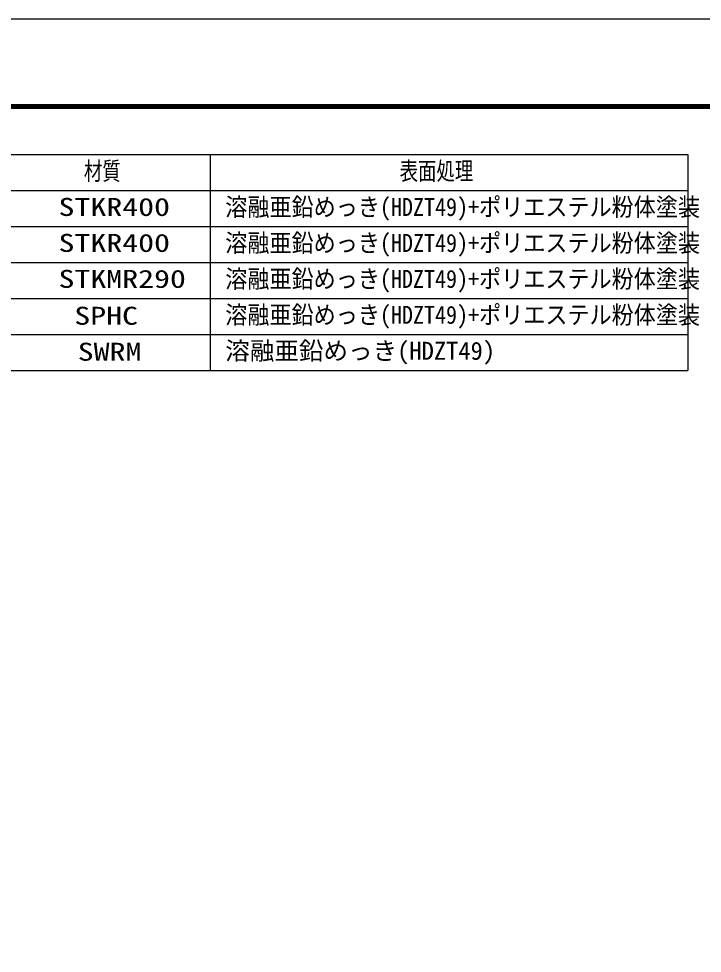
# Model space of a CAD drawing. Units: millimetres, scale not verified. Extents: x -4200 to 4200, y -2970 to 2970.
# Drawn here: x -201 to 1553, y 571 to 2970 of the extents above; entities that cross this region are included whole.
import ezdxf
from ezdxf.enums import TextEntityAlignment as Align

# ---------------------------------------------------------------- set-up
doc = ezdxf.new("R2010")
doc.units = ezdxf.units.MM
doc.header["$LTSCALE"] = 10
doc.layers.add('0-B_D-MTR-TXT', color=7, linetype='Continuous')
doc.layers.add('0-C_D-MTR-FRAM', color=7, linetype='Continuous', lineweight=25)
doc.layers.add('0-E_D-TTL', color=7, linetype='Continuous', lineweight=25)
doc.styles.add('ＭＳ ゴシック', font='')
doc.styles.get('ＭＳ ゴシック').set_extended_font_data('MS Gothic')

msp = doc.modelspace()

# ---------------------------------------------------------------- linework, layer by layer
at = {"layer": '0-C_D-MTR-FRAM'}
for p, q in [((-1321.59, 2621.29), (1516.11, 2621.29)), ((290.53, 2621.29), (290.53, 2067.4)), ((1516.11, 2621.29), (1516.11, 2067.4)), ((-1321.59, 2528.98), (1516.11, 2528.98)), ((-1321.59, 2436.66), (1516.11, 2436.66)), ((-1321.59, 2344.35), (1516.11, 2344.35)), ((-1321.59, 2252.03), (1516.11, 2252.03)), ((-1321.59, 2159.72), (1516.11, 2159.72)), ((-1321.59, 2067.4), (1516.11, 2067.4))]:
    msp.add_line(p, q, dxfattribs=at)
at = {"layer": '0-E_D-TTL', "color": 2}
msp.add_lwpolyline([(-4199.68, 2970.23), (4200.32, 2970.23), (4200.32, -2969.77), (-4199.68, -2969.77)], close=True, dxfattribs=at)
at = {"layer": '0-E_D-TTL'}
for points in [[(-3929.68, 2750.23), (3930.32, 2750.23), (3930.32, -2749.77), (-3929.68, -2749.77)], [(-3927.18, 2747.73), (3927.82, 2747.73), (3927.82, -2747.27), (-3927.18, -2747.27)], [(-3924.68, 2745.23), (3925.32, 2745.23), (3925.32, -2744.77), (-3924.68, -2744.77)], [(-3922.18, 2742.73), (3922.82, 2742.73), (3922.82, -2742.27), (-3922.18, -2742.27)], [(-3919.68, 2740.23), (3920.32, 2740.23), (3920.32, -2739.77), (-3919.68, -2739.77)]]:
    msp.add_lwpolyline(points, close=True, dxfattribs=at)

# ---------------------------------------------------------------- texts
at = {"layer": '0-B_D-MTR-TXT', "style": 'ＭＳ ゴシック'}
for s, height, width, p in [('材質', 46.19, 0.75, (-33.35, 2542.32)), ('表面処理', 46.19, 0.75, (776.82, 2542.32)), ('STKR400', 46.19, 1.3, (-98.41, 2450)), ('溶融亜鉛めっき(HDZT49)+ポリエステル粉体塗装', 46.18, 0.9, (329.41, 2450)), ('溶融亜鉛めっき(HDZT49)+ポリエステル粉体塗装', 46.18, 0.9, (329.41, 2357.69)), ('STKR400', 46.19, 1.3, (-98.41, 2357.69)), ('溶融亜鉛めっき(HDZT49)+ポリエステル粉体塗装', 46.18, 0.9, (329.41, 2265.37)), ('STKMR290', 46.19, 1.3, (-98.41, 2265.37)), ('SPHC', 46.19, 1.3, (-57.93, 2170.66)), ('溶融亜鉛めっき(HDZT49)+ポリエステル粉体塗装', 46.18, 0.9, (329.41, 2173.06)), ('SWRM', 46.19, 1.3, (-49.19, 2078.35))]:
    msp.add_text(s, height=height, dxfattribs=dict(at, width=width)).set_placement(p, align=Align.BOTTOM_LEFT)
msp.add_text('溶融亜鉛めっき(HDZT49)', height=46.19, dxfattribs=at).set_placement((329.41, 2080.74), align=Align.BOTTOM_LEFT)

doc.saveas('drawing.dxf')
